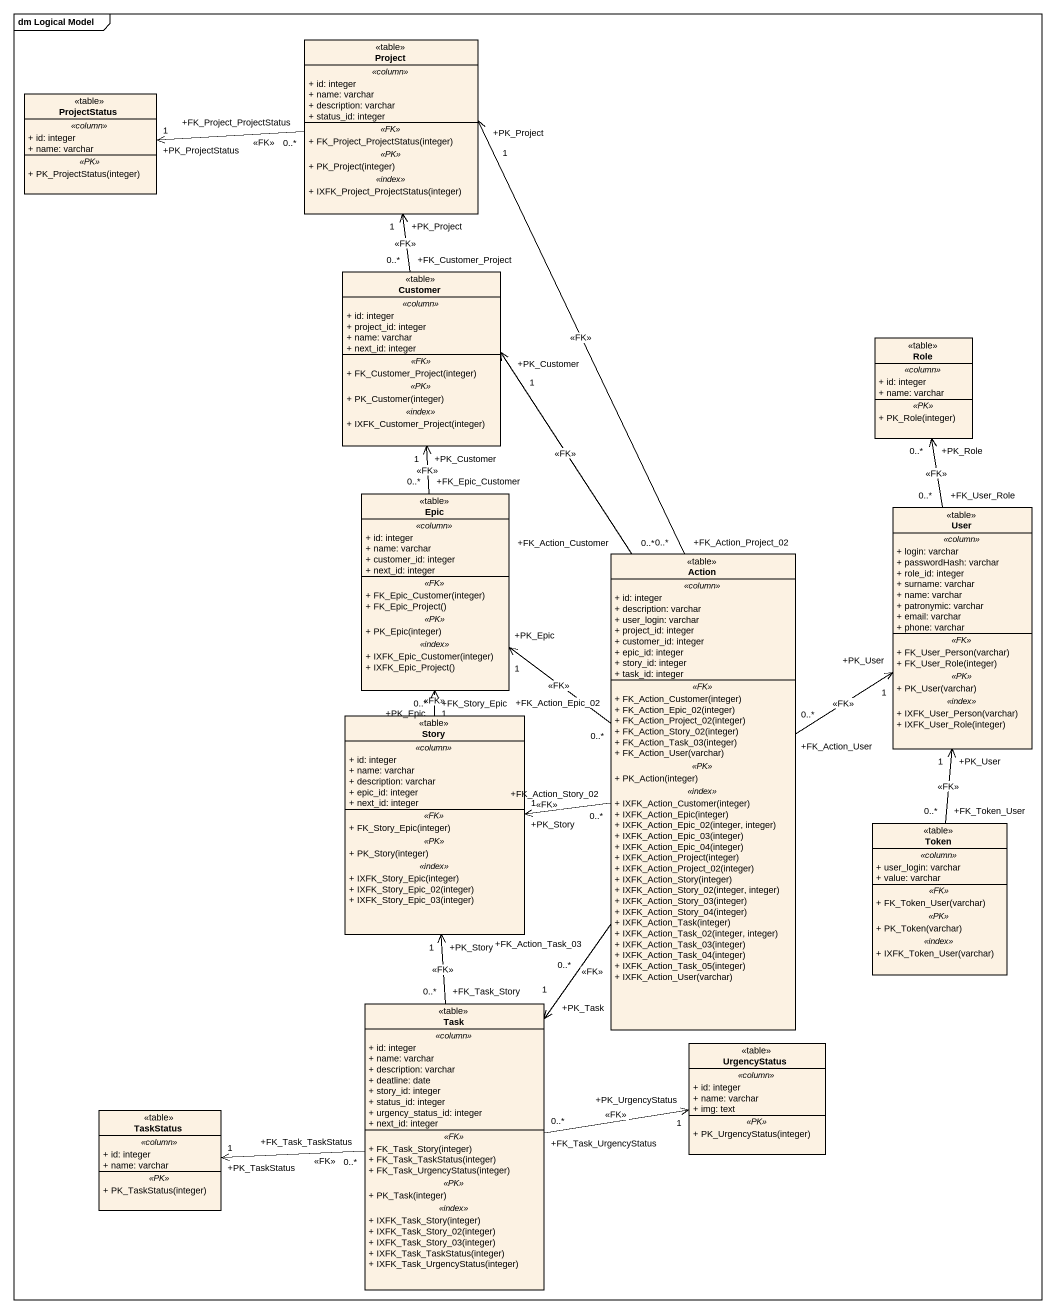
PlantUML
@startuml
mainframe dm Logical Model
hide circle
hide empty members
skinparam classAttributeIconSize 0
class Project <<table>> {
  .. <<column>> ..
  + id: integer
  + name: varchar
  + description: varchar
  + status_id: integer
  .. <<FK>> ..
  + FK_Project_ProjectStatus(integer)
  .. <<PK>> ..
  + PK_Project(integer)
  .. <<index>> ..
  + IXFK_Project_ProjectStatus(integer)
}
class ProjectStatus <<table>> {
  .. <<column>> ..
  + id: integer
  + name: varchar
  .. <<PK>> ..
  + PK_ProjectStatus(integer)
}
class Customer <<table>> {
  .. <<column>> ..
  + id: integer
  + project_id: integer
  + name: varchar
  + next_id: integer
  .. <<FK>> ..
  + FK_Customer_Project(integer)
  .. <<PK>> ..
  + PK_Customer(integer)
  .. <<index>> ..
  + IXFK_Customer_Project(integer)
}
class Role <<table>> {
  .. <<column>> ..
  + id: integer
  + name: varchar
  .. <<PK>> ..
  + PK_Role(integer)
}
class Epic <<table>> {
  .. <<column>> ..
  + id: integer
  + name: varchar
  + customer_id: integer
  + next_id: integer
  .. <<FK>> ..
  + FK_Epic_Customer(integer)
  + FK_Epic_Project()
  .. <<PK>> ..
  + PK_Epic(integer)
  .. <<index>> ..
  + IXFK_Epic_Customer(integer)
  + IXFK_Epic_Project()
}
class User <<table>> {
  .. <<column>> ..
  + login: varchar
  + passwordHash: varchar
  + role_id: integer
  + surname: varchar
  + name: varchar
  + patronymic: varchar
  + email: varchar
  + phone: varchar
  .. <<FK>> ..
  + FK_User_Person(varchar)
  + FK_User_Role(integer)
  .. <<PK>> ..
  + PK_User(varchar)
  .. <<index>> ..
  + IXFK_User_Person(varchar)
  + IXFK_User_Role(integer)
}
class "Action" as Action_ <<table>> {
  .. <<column>> ..
  + id: integer
  + description: varchar
  + user_login: varchar
  + project_id: integer
  + customer_id: integer
  + epic_id: integer
  + story_id: integer
  + task_id: integer
  .. <<FK>> ..
  + FK_Action_Customer(integer)
  + FK_Action_Epic_02(integer)
  + FK_Action_Project_02(integer)
  + FK_Action_Story_02(integer)
  + FK_Action_Task_03(integer)
  + FK_Action_User(varchar)
  .. <<PK>> ..
  + PK_Action(integer)
  .. <<index>> ..
  + IXFK_Action_Customer(integer)
  + IXFK_Action_Epic(integer)
  + IXFK_Action_Epic_02(integer, integer)
  + IXFK_Action_Epic_03(integer)
  + IXFK_Action_Epic_04(integer)
  + IXFK_Action_Project(integer)
  + IXFK_Action_Project_02(integer)
  + IXFK_Action_Story(integer)
  + IXFK_Action_Story_02(integer, integer)
  + IXFK_Action_Story_03(integer)
  + IXFK_Action_Story_04(integer)
  + IXFK_Action_Task(integer)
  + IXFK_Action_Task_02(integer, integer)
  + IXFK_Action_Task_03(integer)
  + IXFK_Action_Task_04(integer)
  + IXFK_Action_Task_05(integer)
  + IXFK_Action_User(varchar)
}
class Story <<table>> {
  .. <<column>> ..
  + id: integer
  + name: varchar
  + description: varchar
  + epic_id: integer
  + next_id: integer
  .. <<FK>> ..
  + FK_Story_Epic(integer)
  .. <<PK>> ..
  + PK_Story(integer)
  .. <<index>> ..
  + IXFK_Story_Epic(integer)
  + IXFK_Story_Epic_02(integer)
  + IXFK_Story_Epic_03(integer)
}
class Token <<table>> {
  .. <<column>> ..
  + user_login: varchar
  + value: varchar
  .. <<FK>> ..
  + FK_Token_User(varchar)
  .. <<PK>> ..
  + PK_Token(varchar)
  .. <<index>> ..
  + IXFK_Token_User(varchar)
}
class Task <<table>> {
  .. <<column>> ..
  + id: integer
  + name: varchar
  + description: varchar
  + deatline: date
  + story_id: integer
  + status_id: integer
  + urgency_status_id: integer
  + next_id: integer
  .. <<FK>> ..
  + FK_Task_Story(integer)
  + FK_Task_TaskStatus(integer)
  + FK_Task_UrgencyStatus(integer)
  .. <<PK>> ..
  + PK_Task(integer)
  .. <<index>> ..
  + IXFK_Task_Story(integer)
  + IXFK_Task_Story_02(integer)
  + IXFK_Task_Story_03(integer)
  + IXFK_Task_TaskStatus(integer)
  + IXFK_Task_UrgencyStatus(integer)
}
class UrgencyStatus <<table>> {
  .. <<column>> ..
  + id: integer
  + name: varchar
  + img: text
  .. <<PK>> ..
  + PK_UrgencyStatus(integer)
}
class TaskStatus <<table>> {
  .. <<column>> ..
  + id: integer
  + name: varchar
  .. <<PK>> ..
  + PK_TaskStatus(integer)
}
Project "+FK_Project_ProjectStatus\n0..*" -left-> "+PK_ProjectStatus\n1" ProjectStatus : <<FK>>
Customer "+FK_Customer_Project\n0..*" -up-> "+PK_Project\n1" Project : <<FK>>
Epic "+FK_Epic_Customer\n0..*" -up-> "+PK_Customer\n1" Customer : <<FK>>
User "+FK_User_Role\n0..*" -up-> "+PK_Role\n0..*" Role : <<FK>>
Action_ "+FK_Action_Project_02\n0..*" -up-> "+PK_Project\n1" Project : <<FK>>
Action_ "+FK_Action_Customer\n0..*" -up-> "+PK_Customer\n1" Customer : <<FK>>
Action_ "+FK_Action_Epic_02\n0..*" -up-> "+PK_Epic\n1" Epic : <<FK>>
Action_ "+FK_Action_User\n0..*" -up-> "+PK_User\n1" User : <<FK>>
Action_ "+FK_Action_Story_02\n0..*" -left-> "+PK_Story\n1" Story : <<FK>>
Action_ "+FK_Action_Task_03\n0..*" --> "+PK_Task\n1" Task : <<FK>>
Story "+FK_Story_Epic\n0..*" -up-> "+PK_Epic\n1" Epic : <<FK>>
Token "+FK_Token_User\n0..*" -up-> "+PK_User\n1" User : <<FK>>
Task "+FK_Task_Story\n0..*" -up-> "+PK_Story\n1" Story : <<FK>>
Task "+FK_Task_UrgencyStatus\n0..*" -right-> "+PK_UrgencyStatus\n1" UrgencyStatus : <<FK>>
Task "+FK_Task_TaskStatus\n0..*" -left-> "+PK_TaskStatus\n1" TaskStatus : <<FK>>
@enduml
